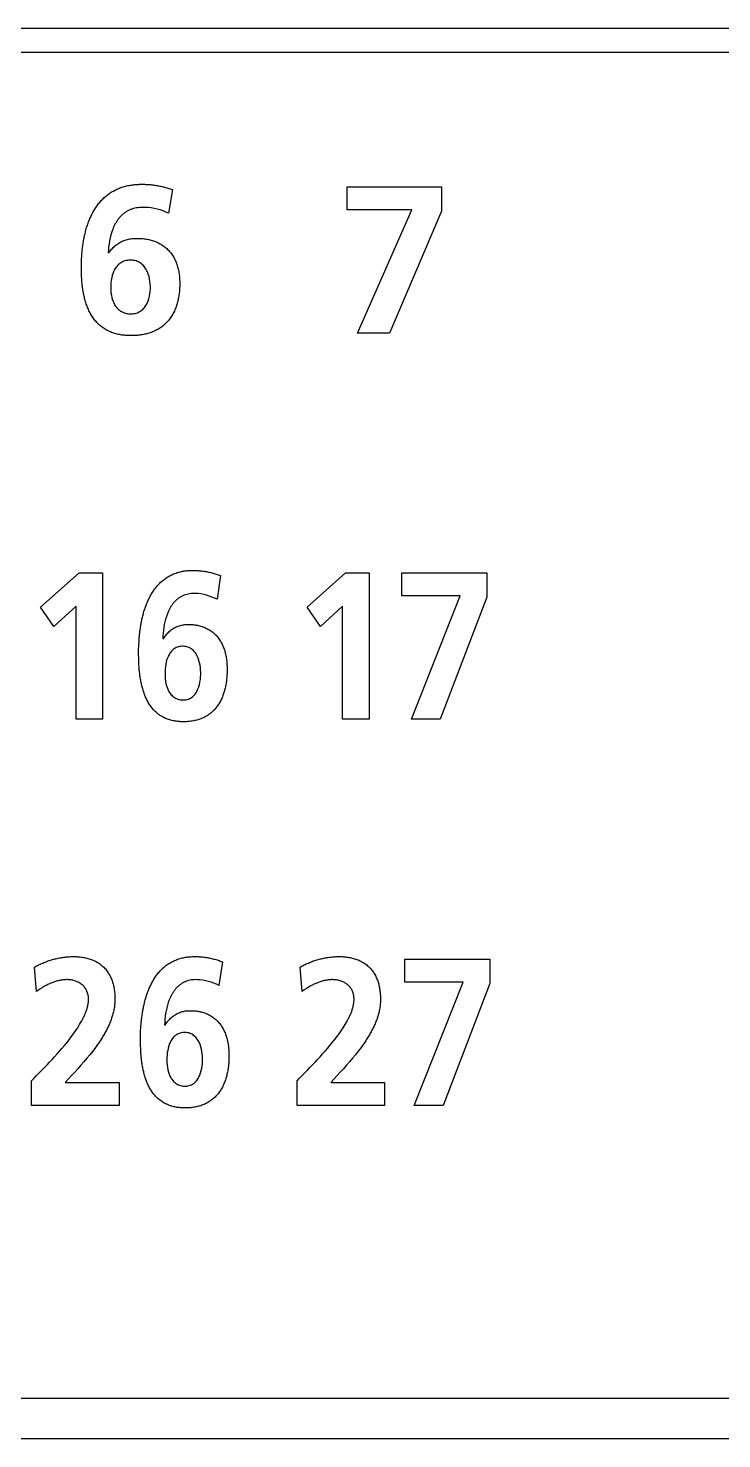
# Model space of a CAD drawing. Extents: x 147 to 432, y 261 to 358.
# Drawn here: x 277.62 to 286.15, y 284.78 to 302.13 of the extents above; entities that cross this region are included whole.
import ezdxf

# ---------------------------------------------------------------- set-up
doc = ezdxf.new("R2010")
doc.units = 0
doc.header["$MEASUREMENT"] = 0
doc.layers.get('0').update_dxf_attribs({"linetype": 'CONTINUOUS'})

msp = doc.modelspace()

# ---------------------------------------------------------------- linework, layer by layer
at = {"color": 7, "linetype": 'Continuous'}
for p, q in [((257.50511, 302.1266), (311.80602, 302.1266)), ((311.80602, 301.82653), (257.50511, 301.82653)), ((281.54275, 299.89262), (281.54275, 300.17616)), ((281.54275, 300.17616), (282.70288, 300.17616)), ((282.70288, 300.17616), (282.70288, 299.87712)), ((279.39611, 300.14274), (279.34977, 299.85128)), ((282.33943, 299.89262), (281.54275, 299.89262)), ((281.67159, 298.37644), (282.33943, 299.89262)), ((282.70288, 299.87712), (282.06347, 298.37644)), ((282.06347, 298.37644), (281.67159, 298.37644)), ((277.77519, 295.00421), (278.24855, 295.42709)), ((278.24855, 295.42709), (278.53621, 295.42709)), ((278.53621, 295.42709), (278.53621, 293.62737)), ((279.98763, 295.39367), (279.94595, 295.10222)), ((281.05234, 295.00421), (281.52552, 295.42709)), ((281.52552, 295.42709), (281.81319, 295.42709)), ((281.81319, 295.42709), (281.81319, 293.62737)), ((282.21781, 295.42709), (283.26185, 295.42709)), ((282.21781, 295.14356), (282.21781, 295.42709)), ((283.26185, 295.42709), (283.26185, 295.12806)), ((282.93474, 295.14356), (282.21781, 295.14356)), ((282.33391, 293.62737), (282.93474, 295.14356)), ((283.26185, 295.12806), (282.68652, 293.62737)), ((277.93763, 294.76959), (277.77519, 295.00421)), ((278.21151, 295.01712), (277.93763, 294.76959)), ((278.21151, 293.62737), (278.21151, 295.01712)), ((281.21477, 294.76959), (281.05234, 295.00421)), ((281.48849, 295.01712), (281.21477, 294.76959)), ((281.48849, 293.62737), (281.48849, 295.01712)), ((278.53621, 293.62737), (278.21151, 293.62737)), ((281.81319, 293.62737), (281.48849, 293.62737)), ((282.68652, 293.62737), (282.33391, 293.62737)), ((280.01037, 290.64358), (279.96851, 290.35212)), ((282.25381, 290.67699), (283.29768, 290.67699)), ((282.25381, 290.39346), (282.25381, 290.67699)), ((283.29768, 290.67699), (283.29768, 290.37796)), ((277.72713, 290.27995), (277.70164, 290.57898)), ((280.99084, 290.27995), (280.96535, 290.57898)), ((282.97057, 290.39346), (282.25381, 290.39346)), ((282.36974, 288.87728), (282.97057, 290.39346)), ((283.29768, 290.37796), (282.72235, 288.87728)), ((277.66443, 288.87728), (277.66443, 289.17889)), ((278.07974, 289.16098), (278.74102, 289.16098)), ((278.74102, 289.16098), (278.74102, 288.87728)), ((280.92831, 288.87728), (280.92831, 289.17889)), ((281.34362, 289.16098), (282.00473, 289.16098)), ((282.00473, 289.16098), (282.00473, 288.87728)), ((278.74102, 288.87728), (277.66443, 288.87728)), ((282.00473, 288.87728), (280.92831, 288.87728)), ((282.72235, 288.87728), (282.36974, 288.87728)), ((431.90553, 284.77723), (249.95553, 284.77723))]:
    msp.add_line(p, q, dxfattribs=at)
for points in [[(278.61235, 299.36139, -0.029499), (278.648137, 299.407756, -0.034921), (278.689481, 299.449226, -0.039618), (278.736532, 299.484064, -0.040552), (278.787749, 299.510469, -0.038598), (278.843381, 299.528713, -0.033019), (278.901069, 299.538808, -0.026587), (278.9603, 299.54191, -0.02059), (279.018842, 299.539722, -0.021972), (279.076993, 299.532569, -0.025023), (279.134215, 299.520016, -0.028308), (279.189763, 299.501433, -0.031131), (279.242712, 299.4764, -0.0335), (279.292521, 299.444407, -0.034133), (279.337048, 299.406371, -0.03395), (279.375988, 299.362633, -0.032265), (279.40882, 299.314136, -0.029725), (279.435395, 299.26194, -0.026883), (279.455895, 299.207069, -0.023857), (279.470742, 299.150395, -0.021598), (279.48039, 299.092605, -0.018747), (279.485315, 299.034227, -0.014971), (279.4863, 298.975637, -0.014352), (279.483902, 298.917088, -0.014739), (279.478107, 298.858778, -0.016824), (279.468667, 298.800948, -0.019301), (279.455078, 298.743955, -0.021747), (279.436865, 298.688271, -0.024299), (279.413611, 298.6345, -0.027043), (279.384975, 298.583401, -0.029137), (279.350785, 298.535842, -0.0308), (279.31114, 298.492731, -0.031173), (279.266474, 298.454847, -0.03023), (279.217483, 298.422748, -0.028642), (279.165057, 298.39663, -0.026015), (279.110088, 298.376383, -0.023332), (279.053383, 298.361657, -0.020438), (278.995603, 298.351941, -0.018198), (278.937264, 298.346701, -0.016268), (278.878684, 298.345489, -0.017556), (278.820137, 298.348158, -0.020611), (278.761985, 298.355279, -0.02358), (278.70469, 298.36751, -0.026515), (278.648909, 298.385403, -0.029222), (278.595479, 298.409408, -0.030635), (278.545294, 298.439616, -0.031385), (278.49927, 298.475833, -0.030051), (278.45802, 298.517418, -0.028075), (278.421902, 298.563531, -0.025117), (278.390874, 298.613224, -0.022167), (278.36468, 298.665629, -0.019174), (278.342898, 298.720024, -0.016651), (278.325059, 298.775837, -0.014299), (278.310704, 298.832652, -0.012465), (278.2994, 298.890151, -0.010791), (278.290782, 298.948116, -0.009449), (278.28451, 299.006382, -0.008229), (278.280301, 299.064835, -0.007328), (278.277904, 299.123388, -0.006611), (278.27714, 299.181987, -0.006461), (278.277884, 299.240587, -0.006937), (278.280199, 299.299145, -0.007421), (278.284193, 299.357612, -0.007975), (278.289985, 299.415927, -0.008545), (278.2977, 299.474019, -0.009255), (278.307472, 299.531801, -0.010146), (278.319478, 299.589158, -0.011069), (278.333904, 299.645955, -0.01228), (278.350962, 299.702016, -0.013555), (278.370893, 299.757119, -0.015022), (278.393932, 299.810997, -0.016701), (278.420337, 299.863301, -0.018413), (278.450347, 299.913624, -0.020213), (278.484147, 299.96148, -0.022079), (278.521867, 300.006305, -0.023313), (278.5635, 300.047528, -0.024667), (278.608882, 300.084569, -0.024823), (278.657718, 300.116919, -0.024587), (278.70951, 300.144302, -0.023959), (278.763713, 300.166505, -0.022381), (278.819747, 300.183602, -0.020973), (278.877061, 300.195787, -0.018823), (278.935171, 300.20337, -0.016585), (278.993683, 300.206824, -0.014086), (279.052283, 300.206664, -0.012314), (279.110799, 300.203538, -0.01299), (279.169079, 300.197432, -0.013318), (279.226957, 300.188263, -0.013425), (279.284552, 300.175948, -0.013147), (279.341123, 300.160667, -0.012561), (279.39611, 300.14274)], [(279.34977, 299.85128), (279.315563, 299.865554), (279.280921, 299.878738), (279.245002, 299.890816), (279.209372, 299.901024), (279.173278, 299.909448), (279.13679, 299.915948), (279.1, 299.920439), (279.063021, 299.922923, 0.015676), (279.02597, 299.923342, 0.018967), (278.988973, 299.921182, 0.022044), (278.952282, 299.916, 0.02443), (278.916237, 299.907414, 0.025744), (278.881233, 299.895264, 0.02686), (278.847706, 299.879494, 0.026829), (278.816059, 299.860224, 0.026627), (278.786659, 299.837678, 0.025), (278.759736, 299.81222, 0.023405), (278.735402, 299.784276, 0.02126), (278.713655, 299.754271, 0.019265), (278.694407, 299.722602, 0.017327), (278.677524, 299.68961, 0.015537), (278.662841, 299.655581), (278.650194, 299.620743), (278.63942, 299.585279), (278.630375, 299.549334), (278.622938, 299.513024), (278.616987, 299.476441), (278.612404, 299.439659), (278.609115, 299.402736), (278.60718, 299.36656)], [(278.63801, 298.93334), (278.638788, 298.902585), (278.641334, 298.871918), (278.6457, 298.84146), (278.65212, 298.81137), (278.660827, 298.781862, 0.023271), (278.672063, 298.753224, 0.02663), (278.686093, 298.72585, 0.030374), (278.70314, 298.700252, 0.033659), (278.723218, 298.677153, 0.036304), (278.746442, 298.657003, 0.037552), (278.772383, 298.640501, 0.03653), (278.800476, 298.628004, 0.03315), (278.830044, 298.619556, 0.029626), (278.860435, 298.614859, 0.027642), (278.891169, 298.613662, 0.030863), (278.921846, 298.615978, 0.037165), (278.951901, 298.622446, 0.03915), (278.980624, 298.633408, 0.03931), (279.007268, 298.64875, 0.037868), (279.031223, 298.668021, 0.034304), (279.052166, 298.690539, 0.029371), (279.069575, 298.714831, 0.026461), (279.084596, 298.741675, 0.023001), (279.096899, 298.769872), (279.106721, 298.799028), (279.114286, 298.828852), (279.119783, 298.859126), (279.123347, 298.889689), (279.125087, 298.920409), (279.125149, 298.951306), (279.12361, 298.982038), (279.120456, 299.012647), (279.115563, 299.043025), (279.108758, 299.073032), (279.099851, 299.102482), (279.088859, 299.130578, 0.024491), (279.075105, 299.158094, 0.027327), (279.059031, 299.183327, 0.032038), (279.039557, 299.207128, 0.035494), (279.017052, 299.228081, 0.038161), (278.991709, 299.245486, 0.038616), (278.964005, 299.258815, 0.036578), (278.934605, 299.267825, 0.03342), (278.90424, 299.272625, 0.028668), (278.873497, 299.273633, 0.030275), (278.842842, 299.271088, 0.034374), (278.812781, 299.26461, 0.038005), (278.783971, 299.253873, 0.03928), (278.757177, 299.238797, 0.038645), (278.733062, 299.219728, 0.035498), (278.712021, 299.197304, 0.031236), (278.694154, 299.172273, 0.027038), (278.679313, 299.145329, 0.023225), (278.667167, 299.116844), (278.657576, 299.087611), (278.650165, 299.057748), (278.644701, 299.027467), (278.640964, 298.996925), (278.638745, 298.966231), (278.638005, 298.935466)], [(279.28242, 294.61233, -0.028417), (279.314162, 294.658139, -0.034692), (279.351289, 294.699685, -0.041298), (279.394275, 294.735106, -0.045056), (279.442728, 294.762554, -0.043534), (279.495286, 294.780972, -0.037666), (279.550155, 294.790627, -0.02842), (279.605839, 294.792799, -0.024485), (279.661467, 294.789341, -0.026402), (279.716465, 294.780266, -0.030144), (279.770077, 294.765057, -0.032941), (279.821335, 294.743201, -0.034867), (279.86915, 294.714596, -0.035462), (279.912483, 294.679575, -0.03419), (279.95053, 294.638867, -0.031897), (279.982859, 294.593479, -0.02901), (280.009436, 294.544492, -0.025811), (280.0305, 294.492887, -0.022734), (280.046464, 294.43948, -0.020062), (280.057822, 294.384899, -0.018122), (280.064984, 294.32961, -0.015364), (280.068411, 294.273966, -0.012425), (280.068754, 294.218209, -0.012328), (280.066358, 294.162504, -0.012702), (280.061183, 294.106987, -0.014576), (280.053002, 294.051836, -0.016717), (280.041389, 293.997307, -0.019003), (280.025917, 293.943749, -0.02149), (280.00617, 293.891617, -0.024408), (279.981734, 293.84152, -0.027187), (279.952266, 293.794211, -0.029907), (279.9176, 293.750576, -0.031083), (279.878476, 293.712063, -0.032124), (279.834126, 293.678325, -0.031655), (279.785845, 293.650501, -0.029519), (279.734521, 293.628783, -0.027002), (279.681063, 293.613008, -0.023796), (279.626276, 293.60273, -0.021219), (279.570806, 293.59741, -0.018971), (279.515063, 293.596555, -0.021151), (279.459415, 293.600096, -0.024875), (279.404351, 293.608733, -0.028021), (279.35051, 293.623153, -0.031048), (279.298751, 293.643807, -0.032562), (279.250058, 293.67091, -0.033039), (279.205326, 293.70414, -0.031375), (279.16527, 293.74288, -0.028883), (279.13015, 293.786158, -0.025501), (279.099943, 293.833001, -0.021839), (279.074637, 293.88182, -0.019119), (279.053116, 293.933247, -0.016276), (279.035277, 293.986071, -0.014089), (279.020675, 294.03988, -0.012), (279.008932, 294.094204, -0.010547), (278.999616, 294.149179, -0.009131), (278.99247, 294.20448, -0.008046), (278.987223, 294.259993, -0.007037), (278.983653, 294.31564), (278.981561, 294.37136), (278.980807, 294.427116), (278.981284, 294.482876), (278.983027, 294.53861), (278.986121, 294.594285, -0.006711), (278.990657, 294.64986, -0.00719), (278.996737, 294.705288, -0.007709), (279.004463, 294.76051, -0.008463), (279.013969, 294.815453, -0.009307), (279.025504, 294.870415, -0.010199), (279.03907, 294.924497, -0.011349), (279.054952, 294.977943, -0.012772), (279.073698, 295.031443, -0.014167), (279.09494, 295.082992, -0.015851), (279.119234, 295.133171, -0.017746), (279.146837, 295.181609, -0.019892), (279.177999, 295.22783, -0.021977), (279.212921, 295.27128, -0.023944), (279.251677, 295.311345, -0.025915), (279.294227, 295.347342, -0.026427), (279.340313, 295.378697, -0.027115), (279.389476, 295.404948, -0.026193), (279.44116, 295.42579, -0.024929), (279.494713, 295.441257, -0.023219), (279.54952, 295.451477, -0.020465), (279.605025, 295.45688, -0.017878), (279.660775, 295.458016, -0.014094), (279.7168, 295.4556, -0.015138), (279.772264, 295.449916, -0.015496), (279.827275, 295.440846, -0.015222), (279.880668, 295.42863, -0.015151), (279.934161, 295.412915, -0.014491), (279.986632, 295.394062)], [(279.94595, 295.10222), (279.914186, 295.116942), (279.881918, 295.130522), (279.849083, 295.142666), (279.815669, 295.153105), (279.781711, 295.16161), (279.747296, 295.168012), (279.712542, 295.172207), (279.677549, 295.174229, 0.019826), (279.642556, 295.17381, 0.023373), (279.607722, 295.170373, 0.027033), (279.573421, 295.163449, 0.028368), (279.540099, 295.152756, 0.029442), (279.508234, 295.138296, 0.028925), (279.478279, 295.120206, 0.028079), (279.450572, 295.098828, 0.025999), (279.425346, 295.074574, 0.02363), (279.40264, 295.047937, 0.021184), (279.382412, 295.019374, 0.018748), (279.364523, 294.989285, 0.016685), (279.348806, 294.958007), (279.335085, 294.9258), (279.323179, 294.892879), (279.312933, 294.859404), (279.304196, 294.825501), (279.296854, 294.79127), (279.2908, 294.756788), (279.285934, 294.722119), (279.282161, 294.687312), (279.27943, 294.652405), (279.27777, 294.61749)], [(279.3055, 294.18427), (279.306144, 294.154701), (279.308266, 294.125195), (279.311898, 294.095839), (279.317235, 294.066746), (279.324489, 294.038073), (279.333885, 294.010029, 0.023606), (279.3457, 293.98292, 0.027689), (279.360224, 293.957165, 0.032122), (279.377711, 293.933328, 0.036511), (279.398298, 293.91212, 0.039986), (279.421871, 293.894299, 0.040871), (279.448008, 293.88051, 0.038709), (279.476017, 293.871085, 0.035085), (279.505107, 293.865865, 0.032837), (279.534642, 293.864628, 0.037151), (279.564075, 293.867432, 0.043845), (279.592635, 293.874985, 0.04456), (279.619428, 293.88744, 0.041318), (279.643206, 293.903971, 0.038011), (279.664482, 293.924485, 0.032688), (279.682665, 293.947795, 0.027597), (279.697919, 293.973126, 0.023476), (279.710518, 293.999881), (279.720752, 294.02763), (279.728876, 294.05607), (279.735104, 294.084986), (279.739611, 294.114221), (279.742509, 294.143659), (279.743895, 294.173206), (279.743894, 294.202787), (279.742565, 294.232338), (279.739891, 294.261798), (279.73577, 294.29109), (279.730054, 294.320111), (279.722571, 294.348727), (279.71311, 294.376749), (279.701422, 294.403915, 0.025642), (279.687217, 294.42985, 0.030333), (279.670214, 294.454036, 0.035276), (279.650194, 294.475784, 0.040144), (279.627138, 294.494268, 0.042781), (279.601351, 294.508695, 0.042209), (279.57348, 294.518516, 0.039418), (279.544387, 294.523645, 0.033824), (279.514833, 294.524485, 0.036388), (279.48545, 294.521247, 0.040717), (279.456926, 294.513519, 0.043785), (279.430113, 294.50111, 0.04235), (279.40583, 294.484272, 0.038668), (279.384603, 294.463709, 0.03359), (279.366552, 294.440299, 0.028196), (279.351517, 294.414837, 0.023716), (279.339194, 294.387955), (279.329249, 294.360101), (279.321379, 294.331589), (279.31532, 294.302636), (279.310989, 294.274347), (279.307911, 294.244927), (279.306086, 294.215399), (279.305496, 294.185822)], [(277.70164, 290.57898, -0.014149), (277.75179, 290.60545, -0.014041), (277.803355, 290.629045, -0.013947), (277.856159, 290.649723, -0.013982), (277.910034, 290.667421, -0.014134), (277.964818, 290.682065, -0.014405), (278.020347, 290.693562, -0.014801), (278.076452, 290.7018, -0.015084), (278.132321, 290.706615, -0.016195), (278.189007, 290.707965, -0.018532), (278.245649, 290.705402, -0.021466), (278.301903, 290.698323, -0.024616), (278.357262, 290.686103, -0.027966), (278.411028, 290.668146, -0.031395), (278.462279, 290.643943, -0.034246), (278.509916, 290.613249, -0.035561), (278.552808, 290.576215, -0.035344), (278.589999, 290.533458, -0.033692), (278.620936, 290.485978, -0.030518), (278.645548, 290.434919, -0.027152), (278.664121, 290.381359, -0.023576), (278.677161, 290.326191, -0.019445), (278.685418, 290.270094, -0.018589), (278.689454, 290.213538, -0.019077), (278.689224, 290.156837, -0.019874), (278.684587, 290.100319, -0.020677), (278.67538, 290.044378, -0.018639), (278.661784, 289.989335, -0.016309), (278.644378, 289.935363, -0.014627), (278.623673, 289.882568, -0.01307), (278.600078, 289.831001, -0.011589), (278.573971, 289.780659, -0.010137), (278.5457, 289.731496, -0.008925), (278.515579, 289.683443, -0.007781), (278.484018, 289.63664, -0.00683), (278.450951, 289.590563), (278.416718, 289.545347), (278.381495, 289.500896), (278.345436, 289.457121), (278.308685, 289.413925), (278.271363, 289.37122), (278.233579, 289.328925), (278.195456, 289.286934), (278.157158, 289.245103), (278.118799, 289.203328), (278.07974, 289.16098)], [(279.30499, 289.86223, -0.02833), (279.33677, 289.908014, -0.034588), (279.373916, 289.949543, -0.041202), (279.416903, 289.984962, -0.045004), (279.465349, 290.012424, -0.043545), (279.517902, 290.03086, -0.037719), (279.572768, 290.040527, -0.028458), (279.628452, 290.042699, -0.024494), (279.68408, 290.039235, -0.0264), (279.739077, 290.030155, -0.030147), (279.792689, 290.01494, -0.032944), (279.843944, 289.993078, -0.034868), (279.891756, 289.964467, -0.035463), (279.935084, 289.92944, -0.034189), (279.973126, 289.888726, -0.031895), (280.00545, 289.843334, -0.029008), (280.03202, 289.794344, -0.025809), (280.053079, 289.742737, -0.022731), (280.069038, 289.689328, -0.02006), (280.080391, 289.634745, -0.01812), (280.08755, 289.579455, -0.01536), (280.090972, 289.523812, -0.012423), (280.091313, 289.468054, -0.012329), (280.088914, 289.412349, -0.012704), (280.083736, 289.356832, -0.014579), (280.075551, 289.301681, -0.016719), (280.063934, 289.247153, -0.019005), (280.048458, 289.193596, -0.021492), (280.028706, 289.141466, -0.024411), (280.004265, 289.091371, -0.027189), (279.974791, 289.044065, -0.029908), (279.94012, 289.000434, -0.03105), (279.901036, 288.961966, -0.032124), (279.856686, 288.928227, -0.031655), (279.808405, 288.900403, -0.029519), (279.757081, 288.878684, -0.027003), (279.703623, 288.862909, -0.023797), (279.648836, 288.85263, -0.02122), (279.593366, 288.84731, -0.018972), (279.537622, 288.846455, -0.021151), (279.481974, 288.849997, -0.024875), (279.42691, 288.858633, -0.028022), (279.373069, 288.873054, -0.031049), (279.321309, 288.893708, -0.032563), (279.272617, 288.920812, -0.03304), (279.227885, 288.954043, -0.031376), (279.18783, 288.992784, -0.028884), (279.152711, 289.036063, -0.025501), (279.122505, 289.082906, -0.021837), (279.097202, 289.13172, -0.019119), (279.075682, 289.183148, -0.016276), (279.057844, 289.235973, -0.014089), (279.043242, 289.289782, -0.011999), (279.0315, 289.344104, -0.010547), (279.022185, 289.399079, -0.009131), (279.015039, 289.454381, -0.008046), (279.009793, 289.509894, -0.007035), (279.006223, 289.565541), (279.00413, 289.621262), (279.003376, 289.677018), (279.003855, 289.732778), (279.005599, 289.788513), (279.008697, 289.844187, -0.006717), (279.013237, 289.899763, -0.007194), (279.019322, 289.95519, -0.007713), (279.027054, 290.010411, -0.008466), (279.036568, 290.065353, -0.00931), (279.048111, 290.120315, -0.010201), (279.061684, 290.174396, -0.01135), (279.077575, 290.227839, -0.012774), (279.096332, 290.281341, -0.014167), (279.117582, 290.332887, -0.015849), (279.141884, 290.383063, -0.017743), (279.169494, 290.431497, -0.019886), (279.200662, 290.477714, -0.02197), (279.23559, 290.52116, -0.023936), (279.274349, 290.561223, -0.025906), (279.3169, 290.597218, -0.026418), (279.362986, 290.628574, -0.027106), (279.412149, 290.654826, -0.026188), (279.463832, 290.675672, -0.024925), (279.517384, 290.691144, -0.023219), (279.57219, 290.701369, -0.020466), (279.627695, 290.706776, -0.017882), (279.683444, 290.707917, -0.014116), (279.739515, 290.7055, -0.015151), (279.794978, 290.699814, -0.015499), (279.849989, 290.690739, -0.015471), (279.904331, 290.678271, -0.015086), (279.95781, 290.662505, -0.014424), (280.01037, 290.64358)], [(280.96535, 290.57898, -0.014103), (281.015513, 290.605431, -0.014001), (281.067087, 290.629016, -0.013916), (281.119895, 290.649691, -0.013959), (281.173772, 290.667392, -0.01412), (281.228557, 290.682042, -0.0144), (281.284088, 290.693547, -0.014805), (281.340195, 290.701794, -0.015107), (281.396084, 290.706615, -0.016208), (281.452773, 290.707965, -0.018525), (281.509418, 290.705401, -0.021445), (281.565676, 290.698325, -0.024598), (281.621039, 290.68611, -0.02795), (281.674812, 290.668163, -0.031382), (281.726071, 290.643971, -0.034238), (281.77372, 290.613289, -0.03556), (281.816626, 290.576266, -0.03535), (281.853831, 290.533518, -0.033703), (281.884782, 290.486043, -0.030529), (281.909407, 290.434987, -0.027162), (281.927989, 290.381428, -0.023586), (281.941037, 290.326258, -0.019451), (281.949301, 290.270159, -0.018592), (281.953342, 290.2136, -0.019083), (281.953116, 290.156897, -0.019882), (281.948481, 290.100376, -0.020687), (281.939274, 290.044431, -0.018648), (281.925676, 289.989386, -0.016315), (281.908265, 289.935412, -0.01463), (281.887555, 289.882616, -0.013071), (281.863954, 289.831048, -0.011589), (281.837841, 289.780706, -0.010136), (281.809564, 289.731543, -0.008922), (281.779438, 289.68349, -0.007786), (281.747839, 289.63664, -0.006825), (281.714767, 289.590564), (281.680529, 289.545347), (281.645302, 289.500895), (281.609241, 289.457118), (281.572488, 289.413919), (281.535166, 289.371211), (281.497383, 289.32891), (281.459264, 289.286912), (281.420971, 289.245072), (281.382619, 289.203286), (281.34362, 289.16098)], [(277.66443, 289.17889), (277.695997, 289.211905), (277.72773, 289.244759), (277.759637, 289.277446), (277.791563, 289.310113), (277.823356, 289.34291), (277.854958, 289.375891), (277.886348, 289.409073), (277.917502, 289.442478), (277.948381, 289.476136), (277.978949, 289.510078), (278.009163, 289.544334), (278.038982, 289.578934), (278.068362, 289.613909), (278.097253, 289.649288), (278.12559, 289.685112), (278.153302, 289.721422), (278.180308, 289.758258), (278.206498, 289.795677), (278.231735, 289.833744), (278.255877, 289.87252), (278.27871, 289.912081, 0.010683), (278.299956, 289.952511, 0.012616), (278.319305, 289.993866, 0.016169), (278.336238, 290.036247, 0.019772), (278.350088, 290.079749, 0.024897), (278.360064, 290.124379, 0.032009), (278.364911, 290.169796, 0.03924), (278.363253, 290.215396, 0.046124), (278.353879, 290.260036, 0.052027), (278.335952, 290.30196, 0.052741), (278.310127, 290.338533, 0.051135), (278.276677, 290.369521, 0.046055), (278.237851, 290.393462, 0.040844), (278.195462, 290.410343, 0.036734), (278.15097, 290.420502, 0.033928), (278.105482, 290.424252, 0.027962), (278.059767, 290.422346, 0.024113), (278.01458, 290.41579, 0.021918), (277.97019, 290.405086, 0.019416), (277.92683, 290.390756, 0.017107), (277.884628, 290.373301, 0.015046), (277.843633, 290.353172, 0.013237), (277.803838, 290.330759, 0.011645), (277.765208, 290.306391, 0.010823), (277.72713, 290.27995)], [(279.96851, 290.35212), (279.936746, 290.366843), (279.904479, 290.380425), (279.871645, 290.39257), (279.838231, 290.403011), (279.804274, 290.411517), (279.769859, 290.41792), (279.735106, 290.422117), (279.700117, 290.424139, 0.019828), (279.665123, 290.42372, 0.023372), (279.63029, 290.420283, 0.027031), (279.595989, 290.413359, 0.028367), (279.562666, 290.402666, 0.029441), (279.530802, 290.388206, 0.028925), (279.500846, 290.370117, 0.028079), (279.47314, 290.34874, 0.026), (279.447913, 290.324486, 0.02363), (279.425207, 290.297849, 0.021185), (279.404978, 290.269286, 0.018748), (279.387089, 290.239197, 0.016685), (279.371372, 290.207919), (279.357651, 290.175713), (279.345744, 290.142792), (279.335498, 290.109317), (279.326761, 290.075415), (279.319419, 290.041183), (279.313364, 290.006702), (279.308498, 289.972033), (279.304723, 289.937226), (279.301991, 289.902319), (279.30033, 289.8674)], [(280.92831, 289.17889), (280.959861, 289.211918), (280.991582, 289.244782), (281.023478, 289.277476), (281.055396, 289.310148), (281.087181, 289.34295), (281.118776, 289.375935), (281.15016, 289.409121), (281.181308, 289.442529), (281.212182, 289.47619), (281.242745, 289.510134), (281.272954, 289.544391), (281.302769, 289.578993), (281.332143, 289.61397), (281.36103, 289.64935), (281.389364, 289.685175), (281.417071, 289.721486), (281.444074, 289.758322), (281.47026, 289.795742), (281.495493, 289.83381), (281.519631, 289.872586), (281.542459, 289.912148, 0.010683), (281.563701, 289.952577, 0.012619), (281.583045, 289.993933, 0.016174), (281.599973, 290.036314, 0.019779), (281.613816, 290.079816, 0.024905), (281.623785, 290.124446, 0.03201), (281.628624, 290.169862, 0.039223), (281.626958, 290.21546, 0.046081), (281.617583, 290.260099, 0.052009), (281.59966, 290.302022, 0.05265), (281.573897, 290.338533, 0.051177), (281.540461, 290.369534, 0.046108), (281.501642, 290.393481, 0.041673), (281.458349, 290.41064, 0.036718), (281.413826, 290.420656, 0.033812), (281.368328, 290.424268, 0.027226), (281.323606, 290.422346, 0.024095), (281.278419, 290.415796, 0.021923), (281.234029, 290.405097, 0.019425), (281.19067, 290.390773, 0.01711), (281.148469, 290.373322, 0.015034), (281.107473, 290.353197, 0.013204), (281.067676, 290.330793, 0.011585), (281.029038, 290.30644, 0.010767), (280.99084, 290.27995)], [(279.32824, 289.43418), (279.328882, 289.404613), (279.330999, 289.375109), (279.334622, 289.345754), (279.339948, 289.316661), (279.347188, 289.287986), (279.356568, 289.25994, 0.023602), (279.368368, 289.232826, 0.027696), (279.382876, 289.207065, 0.032143), (279.400349, 289.183221, 0.036548), (279.420927, 289.162007, 0.040035), (279.444495, 289.144182, 0.040916), (279.470629, 289.130393, 0.03874), (279.498637, 289.120972, 0.035105), (279.527725, 289.11576, 0.03281), (279.557259, 289.114529, 0.037108), (279.58669, 289.117335, 0.043785), (279.615249, 289.124884, 0.044547), (279.642043, 289.13733, 0.041377), (279.665848, 289.153873, 0.038039), (279.687122, 289.174385, 0.03272), (279.705301, 289.197696, 0.027621), (279.720548, 289.223029, 0.023491), (279.733138, 289.249785), (279.743362, 289.277535), (279.751475, 289.305977), (279.757693, 289.334892), (279.762191, 289.364126), (279.765083, 289.393562), (279.766465, 289.423108), (279.766464, 289.452687), (279.765135, 289.482236), (279.762462, 289.511694), (279.758341, 289.540983), (279.752626, 289.570003), (279.745143, 289.598616), (279.735685, 289.626637), (279.723998, 289.653801, 0.025639), (279.709795, 289.679735, 0.030328), (279.692794, 289.70392, 0.035269), (279.672778, 289.725668, 0.040137), (279.649725, 289.744154, 0.042773), (279.623943, 289.758582, 0.042204), (279.596075, 289.768408, 0.039417), (279.566985, 289.773542, 0.033826), (279.537434, 289.774387, 0.036394), (279.508052, 289.771153, 0.040744), (279.47953, 289.763429, 0.043828), (279.452719, 289.75102, 0.042396), (279.428442, 289.734178, 0.038706), (279.407224, 289.713608, 0.033613), (279.389186, 289.690191, 0.028204), (279.374167, 289.664723, 0.023714), (279.361861, 289.637835), (279.351933, 289.609977), (279.344078, 289.581463), (279.338032, 289.55251), (279.333716, 289.524252), (279.330645, 289.494834), (279.328825, 289.465308), (279.328236, 289.435733)]]:
    msp.add_lwpolyline(points, format="xyb", dxfattribs=at)
msp.add_lwpolyline([(249.95553, 285.27723), (313.85553, 285.27723)], dxfattribs=at)

doc.saveas('drawing.dxf')
